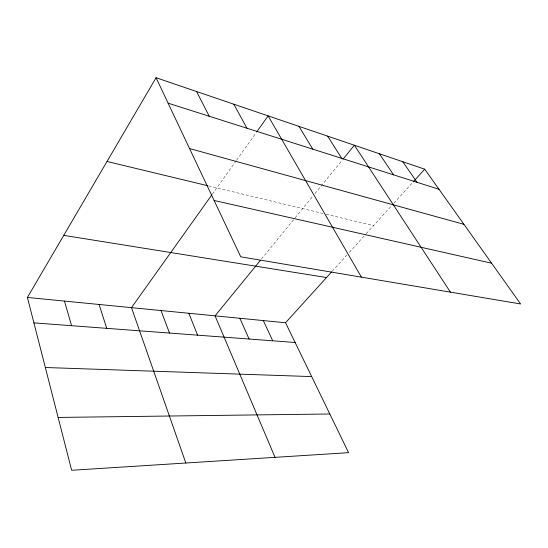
<?xml version="1.0" encoding="UTF-8"?>
<svg xmlns="http://www.w3.org/2000/svg" width="548" height="548" viewBox="0 0 548 548"><rect width="100%" height="100%" fill="white"/><g stroke="black" fill="none" stroke-linecap="round" stroke-linejoin="round"><path stroke-width="0.41" stroke-dasharray="2.74 2.06" d="M212.35 194.177L236.126 160.811M236.62 160.119L256.334 132.452M261.478 259.026L294.598 218.474M295.139 217.816L312.798 196.191M314.936 193.581L342.664 159.626M332.239 271.233L348.233 253.58M349.377 252.32L365.68 234.332M366.242 233.708L391.615 205.706M393.875 203.219L412.692 182.45M208.562 185.923L322.909 213.453M326.142 214.234L373.551 225.646"/><path stroke-width="0.82" d="M27.4 297.448L285.549 322.751L348.596 452.669L71.651 470.273L27.4 297.448L156.064 77.727L424.707 169.188L520.6 303.969L240.75 256.82L156.064 77.727M211.85 194.869L131.486 307.654L185.827 463.012M256.82 131.767L268.136 115.881L361.406 277.151M260.416 260.321L215.069 315.847L275.028 457.347M343.199 158.975L354.405 145.254L450.415 292.139M285.549 322.751L331.663 271.87M413.267 181.813L424.707 169.188M58.122 417.439L329.821 413.98M45.34 367.503L311.675 376.592M33.908 322.875L295.125 342.486M63.753 235.366L326.526 277.541M214.117 200.493L491.611 263.218M107.024 161.482L207.733 185.724M189.553 148.549L463.944 224.338M168.092 103.161L439.01 189.286M402.766 161.715L417.049 182.306M379.38 153.755L393.608 174.853M327.67 136.151L341.671 158.345M298.989 126.389L312.785 149.159M233.811 104.195L246.963 128.232M196.581 91.523L209.24 116.245M263.321 320.573L272.746 340.801M239.86 318.272L249.107 339.027M188.834 313.271L197.602 335.164M161.023 310.545L169.483 333.054M99.078 304.476L106.737 328.341M64.459 301.085L71.589 325.704"/></g></svg>
